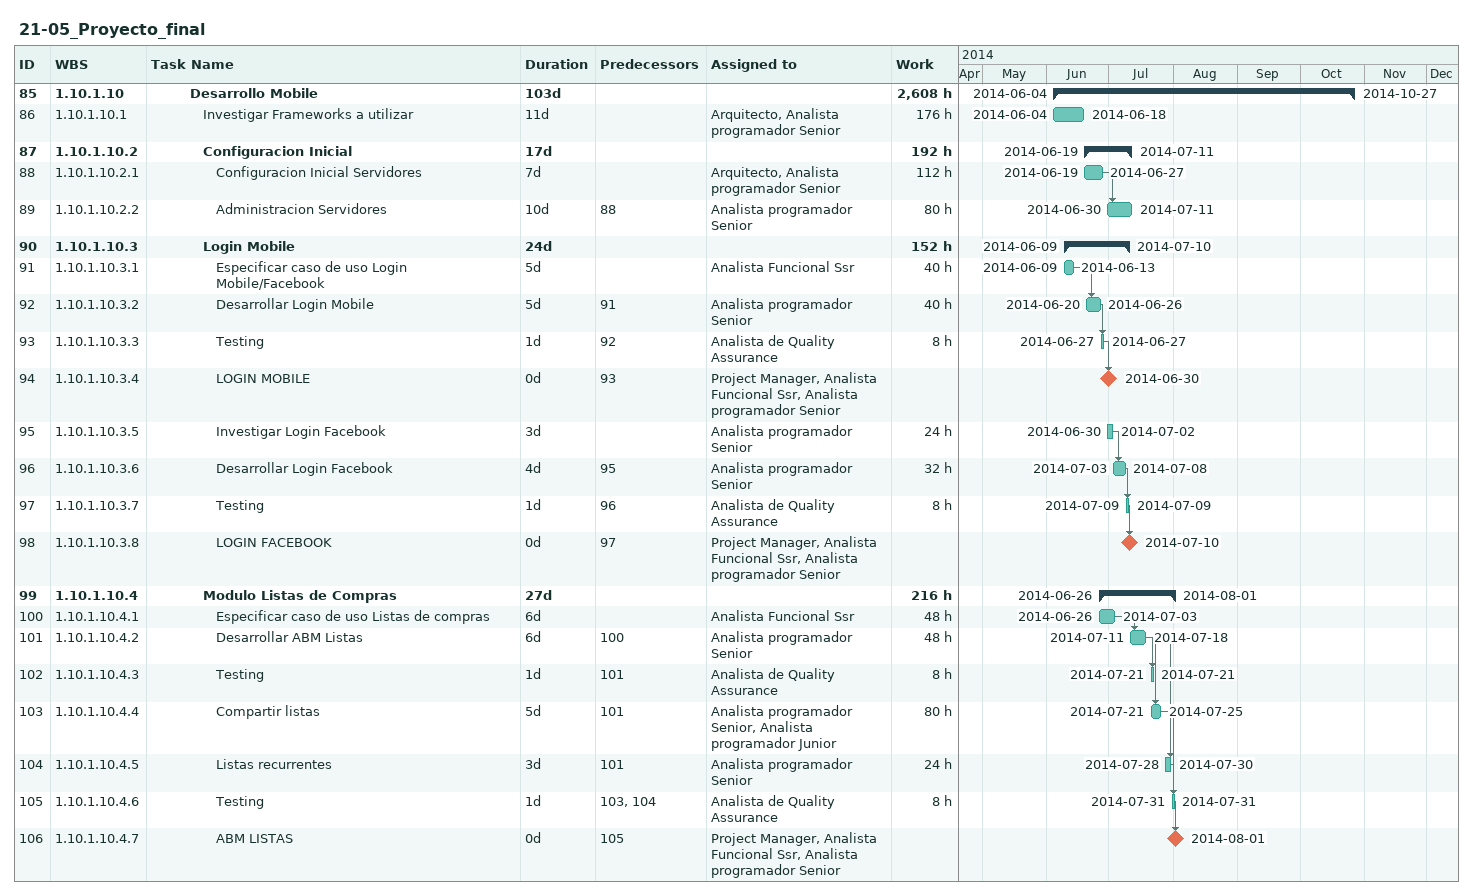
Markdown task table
21-05_Proyecto_final

| ID | WBS | Task | Duration | Start | Finish | Predecessors | Resources | Work (h) |
|---|---|---|---|---|---|---|---|---|
| 85 | 1.10.1.10 | **Desarrollo Mobile** | 103d | 2014-06-04 | 2014-10-27 |  |  | 2608 |
| 86 | 1.10.1.10.1 | Investigar Frameworks a utilizar | 11d | 2014-06-04 | 2014-06-18 |  | Arquitecto, Analista programador Senior | 176 |
| 87 | 1.10.1.10.2 | **Configuracion Inicial** | 17d | 2014-06-19 | 2014-07-11 |  |  | 192 |
| 88 | 1.10.1.10.2.1 | Configuracion Inicial Servidores | 7d | 2014-06-19 | 2014-06-27 |  | Arquitecto, Analista programador Senior | 112 |
| 89 | 1.10.1.10.2.2 | Administracion Servidores | 10d | 2014-06-30 | 2014-07-11 | 88 | Analista programador Senior | 80 |
| 90 | 1.10.1.10.3 | **Login Mobile** | 24d | 2014-06-09 | 2014-07-10 |  |  | 152 |
| 91 | 1.10.1.10.3.1 | Especificar caso de uso Login Mobile/Facebook | 5d | 2014-06-09 | 2014-06-13 |  | Analista Funcional Ssr | 40 |
| 92 | 1.10.1.10.3.2 | Desarrollar Login Mobile | 5d | 2014-06-20 | 2014-06-26 | 91 | Analista programador Senior | 40 |
| 93 | 1.10.1.10.3.3 | Testing | 1d | 2014-06-27 | 2014-06-27 | 92 | Analista de Quality Assurance | 8 |
| 94 | 1.10.1.10.3.4 | LOGIN MOBILE | 0d | 2014-06-30 | 2014-06-30 | 93 | Project Manager, Analista Funcional Ssr, Analista programador Senior |  |
| 95 | 1.10.1.10.3.5 | Investigar Login Facebook | 3d | 2014-06-30 | 2014-07-02 |  | Analista programador Senior | 24 |
| 96 | 1.10.1.10.3.6 | Desarrollar Login Facebook | 4d | 2014-07-03 | 2014-07-08 | 95 | Analista programador Senior | 32 |
| 97 | 1.10.1.10.3.7 | Testing | 1d | 2014-07-09 | 2014-07-09 | 96 | Analista de Quality Assurance | 8 |
| 98 | 1.10.1.10.3.8 | LOGIN FACEBOOK | 0d | 2014-07-10 | 2014-07-10 | 97 | Project Manager, Analista Funcional Ssr, Analista programador Senior |  |
| 99 | 1.10.1.10.4 | **Modulo Listas de Compras** | 27d | 2014-06-26 | 2014-08-01 |  |  | 216 |
| 100 | 1.10.1.10.4.1 | Especificar caso de uso Listas de compras | 6d | 2014-06-26 | 2014-07-03 |  | Analista Funcional Ssr | 48 |
| 101 | 1.10.1.10.4.2 | Desarrollar ABM Listas | 6d | 2014-07-11 | 2014-07-18 | 100 | Analista programador Senior | 48 |
| 102 | 1.10.1.10.4.3 | Testing | 1d | 2014-07-21 | 2014-07-21 | 101 | Analista de Quality Assurance | 8 |
| 103 | 1.10.1.10.4.4 | Compartir listas | 5d | 2014-07-21 | 2014-07-25 | 101 | Analista programador Senior, Analista programador Junior | 80 |
| 104 | 1.10.1.10.4.5 | Listas recurrentes | 3d | 2014-07-28 | 2014-07-30 | 101 | Analista programador Senior | 24 |
| 105 | 1.10.1.10.4.6 | Testing | 1d | 2014-07-31 | 2014-07-31 | 103, 104 | Analista de Quality Assurance | 8 |
| 106 | 1.10.1.10.4.7 | ABM LISTAS | 0d | 2014-08-01 | 2014-08-01 | 105 | Project Manager, Analista Funcional Ssr, Analista programador Senior |  |
